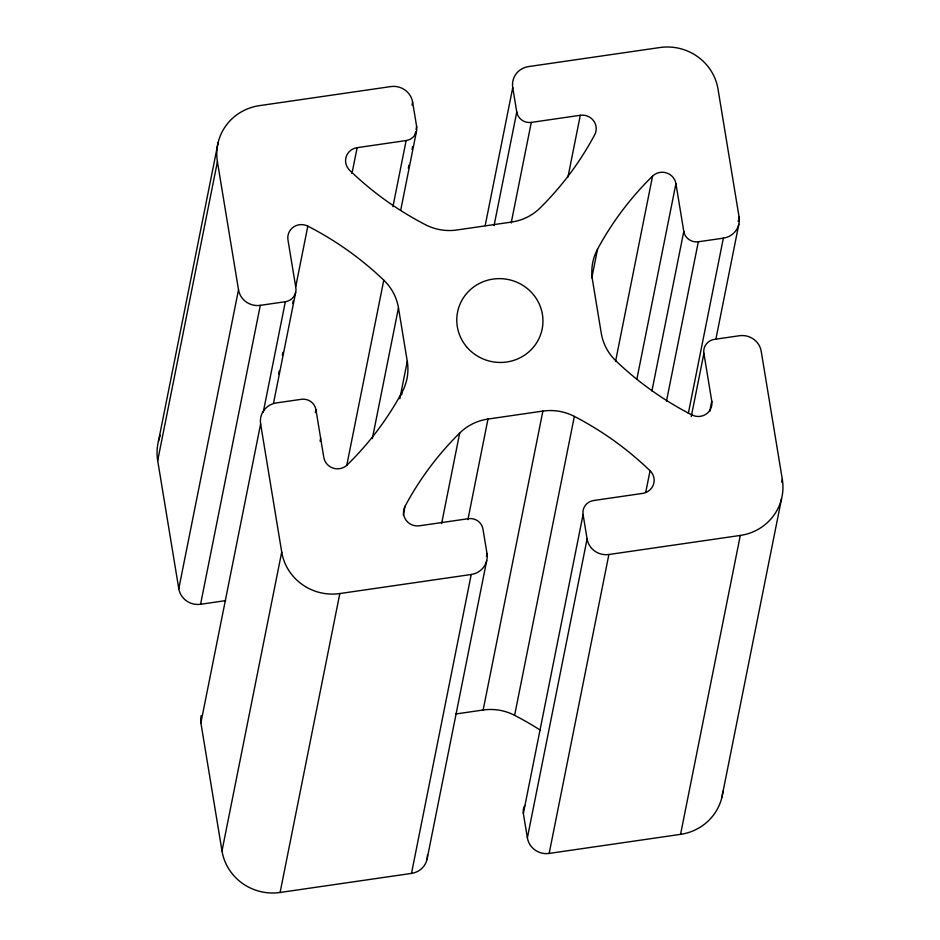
<?xml version="1.0" encoding="UTF-8"?>
<svg xmlns="http://www.w3.org/2000/svg" width="940" height="940" viewBox="0 0 940 940"><rect width="100%" height="100%" fill="white"/><g stroke="black" fill="none" stroke-linecap="round" stroke-linejoin="round"><path stroke-width="1.41" d="M158.413 441.401L218.15 142.469M225.6 600.637L200.572 604.267A19.035 18.471 11.3 0 1 178.788 588.698L157.685 460.623L217.41 161.704A50.76 49.268 11.3 0 1 259.44 105.644L390.84 86.574A19.035 18.471 11.3 0 1 412.625 102.143L416.643 126.548L416.068 129.415M178.788 588.698L238.513 289.779L217.41 161.704M200.572 604.267L260.298 305.347A19.035 18.471 11.3 0 1 238.513 289.779M427.488 854.789A19.035 18.471 11.3 0 1 411.497 873.401L280.096 892.471A50.76 49.268 11.3 0 1 221.993 850.947L200.89 722.872L260.627 423.952A19.035 18.471 11.3 0 1 276.384 402.931L301.411 399.3A12.69 12.314 11.3 0 1 315.934 409.676L323.806 457.439A13.759 13.348 11.3 0 0 347.166 464.947A317.227 307.944 11.3 0 0 402.191 391.921A50.76 49.268 11.3 0 0 407.279 361.36L398.466 307.862A50.76 49.268 11.3 0 0 383.779 280.179A317.227 307.944 11.3 0 0 307.827 226.152A13.759 13.348 11.3 0 0 287.969 239.935L295.841 287.699A12.69 12.314 11.3 0 1 285.337 301.716L263.224 412.366M295.759 286.512L307.827 226.152M278.604 373.932L279.18 371.053M282.341 355.25L282.916 352.371M292.681 303.514L293.257 300.636M273.54 403.166L295.654 292.505M351.96 173.536L357.13 147.674L406.139 140.554A12.69 12.314 11.3 0 0 416.643 126.548M221.993 850.947L281.718 552.027L260.627 423.952M315.358 412.554L315.934 409.676M320.082 441.189L320.657 438.322M412.049 105.022L412.625 102.143M392.932 206.659L406.139 140.554M346.731 465.57L383.779 280.179M408.324 168.225L408.888 165.346M412.049 149.542L412.625 146.663M414.928 135.16L415.504 132.293M400.675 210.395L416.467 131.353M280.096 892.471L339.822 593.551A50.76 49.268 11.3 0 1 281.718 552.027M372.334 438.639L398.466 307.862M399.817 398.724L407.279 361.36M401.615 394.788L402.191 391.921M403.319 514.944L405.034 506.319A317.227 307.944 11.3 0 1 459.707 433.035A50.76 49.268 11.3 0 1 487.989 419.052L542.885 411.086A50.76 49.268 11.3 0 1 574.352 416.397A317.227 307.944 11.3 0 1 650.045 470.764L645.745 492.325M485.181 225.588L512.746 87.62A19.035 18.471 11.3 0 1 528.503 66.599L659.904 47.529A50.76 49.268 11.3 0 1 718.007 89.053L739.11 217.128L738.241 221.441M494.076 225.553L516.765 112.013L512.746 87.62M441.612 523.568L459.707 433.035M511.184 222.992L531.288 122.4A12.69 12.314 11.3 0 1 516.765 112.013M467.897 519.655L487.989 419.052M411.497 873.401L471.222 574.481A19.035 18.471 11.3 0 0 486.979 553.46L482.96 529.067A12.69 12.314 11.3 0 0 468.437 518.68L419.428 525.801A13.759 13.348 11.3 0 1 405.034 506.319M486.415 556.339L486.979 553.46M426.983 859.595L486.709 560.675M567.948 177.084L580.297 115.279L531.288 122.4M455.712 713.989L483.16 710.005L542.885 411.086M591.801 277.899L597.546 249.159A317.227 307.944 11.3 0 1 652.56 176.133A13.759 13.348 11.3 0 1 675.931 183.641L683.791 231.405L651.925 390.923M540.535 730.298A317.227 307.944 11.3 0 0 514.615 715.317L574.352 416.397M722.954 791.175A50.76 49.268 11.3 0 1 680.56 834.356L549.16 853.426A19.035 18.471 11.3 0 1 527.375 837.857L523.357 813.452L583.082 514.533A12.69 12.314 11.3 0 1 593.587 500.527L642.596 493.406A13.759 13.348 11.3 0 0 650.045 470.764M615.524 361.512L652.56 176.133M527.375 837.857L587.101 538.937L583.082 514.533M636.874 379.079L675.931 183.641M549.16 853.426L608.885 554.506A19.035 18.471 11.3 0 1 587.101 538.937M666.448 401.31L698.326 241.78A12.69 12.314 11.3 0 1 683.791 231.405M688.315 413.483L723.354 238.149A19.035 18.471 11.3 0 0 739.11 217.128M691.252 416.608L703.895 353.381A12.69 12.314 11.3 0 1 714.4 339.363L739.428 335.733A19.035 18.471 11.3 0 1 761.212 351.302L782.315 479.377L781.739 482.255M715.857 339.305L738.828 224.343M709.747 411.203L711.768 401.145L703.895 353.381M680.56 834.356L740.297 535.436A50.76 49.268 11.3 0 0 782.315 479.377M721.85 797.531L781.587 498.599M260.298 305.347L285.337 301.716M698.326 241.78L723.354 238.149M339.822 593.551L471.222 574.481M608.885 554.506L740.297 535.436M157.685 460.623A50.76 49.268 11.3 0 1 160.376 435.255M523.357 813.452A12.69 12.314 11.3 0 1 524.72 805.65M483.16 710.005A50.76 49.268 11.3 0 1 514.615 715.317M200.89 722.872A19.035 18.471 11.3 0 1 201.172 715.657M597.546 249.159A50.76 49.268 11.3 0 0 592.447 279.721L601.259 333.218A50.76 49.268 11.3 0 0 615.947 360.901A317.227 307.944 11.3 0 0 691.911 414.928A13.759 13.348 11.3 0 0 711.768 401.145M357.13 147.674A13.759 13.348 11.3 0 0 349.68 170.316A317.227 307.944 11.3 0 0 425.385 224.684A50.76 49.268 11.3 0 0 456.84 229.995L511.736 222.028A50.76 49.268 11.3 0 0 540.018 208.046A317.227 307.944 11.3 0 0 594.691 134.761A13.759 13.348 11.3 0 0 580.297 115.279M466.44 346.613A43.134 41.865 11.3 0 0 540.124 335.921A43.134 41.865 11.3 0 0 493.03 279.086A43.134 41.865 11.3 0 0 466.44 346.613"/></g></svg>
